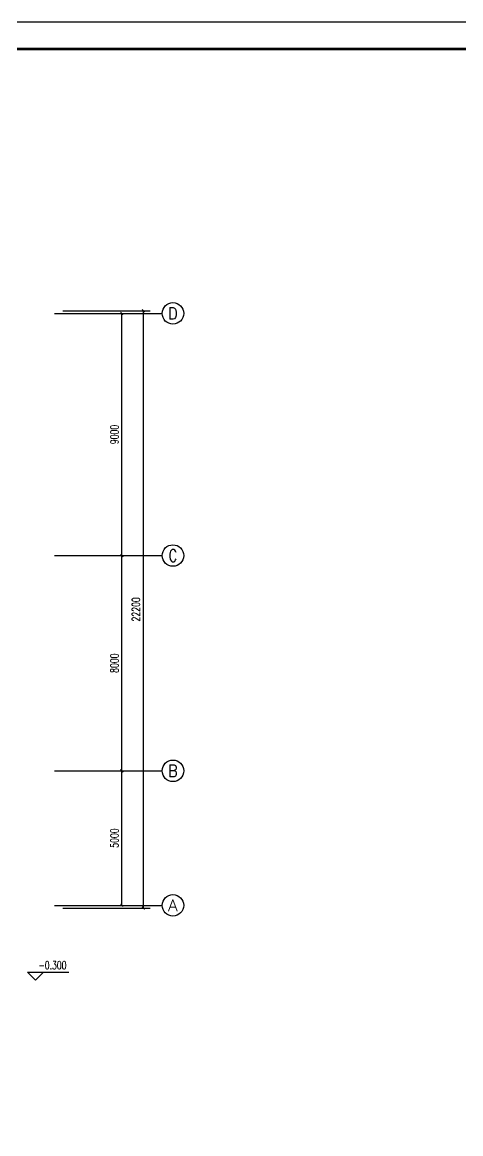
# Model space of a CAD drawing. Extents: x 5211311 to 5622788, y -441754 to -251897.
# Drawn here: x 5560967 to 5577281, y -406425 to -365114 of the extents above; entities that cross this region are included whole.
import ezdxf
from ezdxf.enums import TextEntityAlignment as Align

# ---------------------------------------------------------------- set-up
doc = ezdxf.new("R2010")
doc.units = 0
doc.header["$LTSCALE"] = 1000
doc.header["$MEASUREMENT"] = 0
doc.layers.get('0').update_dxf_attribs({"linetype": 'CONTINUOUS'})
doc.layers.get('Defpoints').update_dxf_attribs({"linetype": 'CONTINUOUS'})
for name, color, linetype in [('AXIS_TEXT', 7, 'CONTINUOUS'), ('PUB_TITLE', 4, 'CONTINUOUS'), ('建筑底图', 251, 'CONTINUOUS')]:
    doc.layers.add(name, color=color, linetype=linetype)
doc.styles.add('_TCH_AXIS', font='COMPLEX', dxfattribs={"bigfont": 'GBCBIG'})
doc.styles.add('_TCH_DIM', font='SIMPLEX', dxfattribs={"bigfont": 'GBCBIG'})
doc.styles.add('_TCH_DIM_T3', font='SIMPLEX', dxfattribs={"width": 0.705882, "bigfont": 'GBCBIG'})
doc.styles.add('COMPLEX', font='COMPLEX')
doc.dimstyles.new('_TCH_ARCH&&100', dxfattribs={"dimtxt": 297.5, "dimasz": 100, "dimexe": 250, "dimexo": 300, "dimgap": 126.25, "dimtad": 1, "dimdec": 0, "dimzin": 0, "dimdsep": 46, "dimtxsty": '_TCH_DIM_T3', "dimblk": 'ARCHTICK', "dimcen": 0.09, "dimclrt": 7, "dimazin": 2, "dimtfac": 1, "dimtdec": 0, "dimtix": 1, "dimtmove": 2, "dimatfit": 3, "dimfxl": 0, "dimtolj": 1, "dimtzin": 0, "dimarcsym": 0})

# ---------------------------------------------------------------- blocks, each defined once
blk = doc.blocks.new('_ArchTick')
at = {"color": 0, "linetype": 'ByBlock', "const_width": 0.4}
blk.add_lwpolyline([(-0.5, -0.5), (0.5, 0.5)], dxfattribs=at)
blk = doc.blocks.new('*D116')
at = {"layer": 'Defpoints', "color": 0, "transparency": 16777216}
for p in [(5562173, -392936), (5564673, -392936), (5562173, -397936)]:
    blk.add_point(p, dxfattribs=at)
at = {"layer": '建筑底图', "color": 0, "lineweight": -2, "transparency": 16777216}
for p, q in [((5562473, -392936), (5564923, -392936)), ((5564673, -397936), (5564673, -392936)), ((5562473, -397936), (5564923, -397936))]:
    blk.add_line(p, q, dxfattribs=at)
at = {"layer": '建筑底图', "color": 0, "lineweight": -2, "transparency": 16777216, "xscale": 100, "yscale": 100, "zscale": 100}
for p, rotation in [((5564673, -392936), 90), ((5564673, -397936), 270)]:
    blk.add_blockref('_ArchTick', p, dxfattribs=dict(at, rotation=rotation))
at = {"layer": '建筑底图', "color": 7, "transparency": 16777216, "insert": (5564398, -395436), "char_height": 297.5, "attachment_point": 5, "rotation": 90, "style": '_TCH_DIM_T3'}
blk.add_mtext('\\A1;5000', dxfattribs=at)
blk = doc.blocks.new('*D117')
at = {"layer": 'Defpoints', "color": 0, "transparency": 16777216}
for p in [(5562173, -384936), (5564673, -384936), (5562173, -392936)]:
    blk.add_point(p, dxfattribs=at)
at = {"layer": '建筑底图', "color": 0, "lineweight": -2, "transparency": 16777216}
for p, q in [((5562473, -384936), (5564923, -384936)), ((5564673, -392936), (5564673, -384936)), ((5562473, -392936), (5564923, -392936))]:
    blk.add_line(p, q, dxfattribs=at)
at = {"layer": '建筑底图', "color": 0, "lineweight": -2, "transparency": 16777216, "xscale": 100, "yscale": 100, "zscale": 100}
for p, rotation in [((5564673, -384936), 90), ((5564673, -392936), 270)]:
    blk.add_blockref('_ArchTick', p, dxfattribs=dict(at, rotation=rotation))
at = {"layer": '建筑底图', "color": 7, "transparency": 16777216, "insert": (5564398, -388936), "char_height": 297.5, "attachment_point": 5, "rotation": 90, "style": '_TCH_DIM_T3'}
blk.add_mtext('\\A1;8000', dxfattribs=at)
blk = doc.blocks.new('*D118')
at = {"layer": 'Defpoints', "color": 0, "transparency": 16777216}
for p in [(5562173, -375936), (5564673, -375936), (5562173, -384936)]:
    blk.add_point(p, dxfattribs=at)
at = {"layer": '建筑底图', "color": 0, "lineweight": -2, "transparency": 16777216}
for p, q in [((5562473, -375936), (5564923, -375936)), ((5564673, -384936), (5564673, -375936)), ((5562473, -384936), (5564923, -384936))]:
    blk.add_line(p, q, dxfattribs=at)
at = {"layer": '建筑底图', "color": 0, "lineweight": -2, "transparency": 16777216, "xscale": 100, "yscale": 100, "zscale": 100}
for p, rotation in [((5564673, -375936), 90), ((5564673, -384936), 270)]:
    blk.add_blockref('_ArchTick', p, dxfattribs=dict(at, rotation=rotation))
at = {"layer": '建筑底图', "color": 7, "transparency": 16777216, "insert": (5564398, -380436), "char_height": 297.5, "attachment_point": 5, "rotation": 90, "style": '_TCH_DIM_T3'}
blk.add_mtext('\\A1;9000', dxfattribs=at)
blk = doc.blocks.new('*D119')
at = {"layer": 'Defpoints', "color": 0, "transparency": 16777216}
for p in [(5562173, -375836), (5565473, -375836), (5562173, -398036)]:
    blk.add_point(p, dxfattribs=at)
at = {"layer": '建筑底图', "color": 0, "lineweight": -2, "transparency": 16777216}
for p, q in [((5562473, -375836), (5565723, -375836)), ((5565473, -398036), (5565473, -375836)), ((5562473, -398036), (5565723, -398036))]:
    blk.add_line(p, q, dxfattribs=at)
at = {"layer": '建筑底图', "color": 0, "lineweight": -2, "transparency": 16777216, "xscale": 100, "yscale": 100, "zscale": 100}
for p, rotation in [((5565473, -375836), 90), ((5565473, -398036), 270)]:
    blk.add_blockref('_ArchTick', p, dxfattribs=dict(at, rotation=rotation))
at = {"layer": '建筑底图', "color": 7, "transparency": 16777216, "insert": (5565198, -386936), "char_height": 297.5, "attachment_point": 5, "rotation": 90, "style": '_TCH_DIM_T3'}
blk.add_mtext('\\A1;22200', dxfattribs=at)
blk = doc.blocks.new('_AXISO')
blk.add_circle((0, 0), 0.5)
at = {"layer": 'AXIS_TEXT', "style": 'COMPLEX', "width": 1.041667}
blk.add_attdef('A', text='', height=0.56, dxfattribs=at).set_placement((-0.25, -0.28), (0.25, -0.28), align=Align.FIT)

msp = doc.modelspace()

# ---------------------------------------------------------------- linework, layer by layer
at = {"layer": 'PUB_TITLE', "color": 4}
msp.add_lwpolyline([(5513525.5, -424514), (5597625.5, -424514), (5597625.5, -365114), (5513525.5, -365114)], close=True, dxfattribs=at)
at = {"layer": 'PUB_TITLE', "color": 4, "const_width": 100}
msp.add_lwpolyline([(5516025.5, -423514), (5596625.5, -423514), (5596625.5, -366114), (5516025.5, -366114)], close=True, dxfattribs=at)
at = {"layer": '建筑底图'}
for p, q in [((5562173, -375935.6), (5566173, -375935.6)), ((5562173, -384935.6), (5566173, -384935.6)), ((5562173, -392935.6), (5566173, -392935.6)), ((5562173, -397935.6), (5566173, -397935.6)), ((5561461.2, -400715.3), (5561161.2, -400415.3)), ((5561161.2, -400415.3), (5562701.4, -400415.3)), ((5561461.2, -400715.3), (5561761.2, -400415.3))]:
    msp.add_line(p, q, dxfattribs=at)

# ---------------------------------------------------------------- block references
ref = msp.add_blockref('_AXISO', (5566573, -375935.6), dxfattribs=dict(at, xscale=800, yscale=800, zscale=800))
ref.add_attrib('A', 'D', dxfattribs={"layer": 'AXIS_TEXT', "color": 0, "height": 435.3, "style": '_TCH_AXIS'}).set_placement((5566396.9, -376153.2), (5566749.2, -376153.2), align=Align.FIT)
ref = msp.add_blockref('_AXISO', (5566573, -384935.6), dxfattribs=dict(at, xscale=800, yscale=800, zscale=800))
ref.add_attrib('A', 'C', dxfattribs={"layer": 'AXIS_TEXT', "color": 0, "height": 455.7, "style": '_TCH_AXIS'}).set_placement((5566410.3, -385163.5), (5566735.8, -385163.5), align=Align.FIT)
ref = msp.add_blockref('_AXISO', (5566573, -392935.6), dxfattribs=dict(at, xscale=800, yscale=800, zscale=800))
ref.add_attrib('A', 'B', dxfattribs={"layer": 'AXIS_TEXT', "color": 0, "height": 435.3, "style": '_TCH_AXIS'}).set_placement((5566396.9, -393153.2), (5566749.2, -393153.2), align=Align.FIT)
ref = msp.add_blockref('_AXISO', (5566573, -397935.6), dxfattribs=dict(at, xscale=800, yscale=800, zscale=800))
ref.add_attrib('A', 'A', dxfattribs={"layer": 'AXIS_TEXT', "color": 0, "height": 425.2, "style": '_TCH_AXIS'}).set_placement((5566390.8, -398148.2), (5566755.3, -398148.2), align=Align.FIT)

# ---------------------------------------------------------------- texts
at = {"layer": '建筑底图', "style": '_TCH_DIM', "width": 0.705882}
msp.add_text('-0.300', height=297.5, dxfattribs=at).set_placement((5561571.4, -400310.3))

# ---------------------------------------------------------------- dimensions: what is measured, and where the dimension line sits
at = {"layer": '建筑底图'}
for p1, p2, distance, picture, middle in [((5562173, -398035.6), (5562173, -375835.6), -3300, '*D119', (5565198, -386935.6)), ((5562173, -384935.6), (5562173, -375935.6), -2500, '*D118', (5564398, -380435.6)), ((5562173, -392935.6), (5562173, -384935.6), -2500, '*D117', (5564398, -388935.6)), ((5562173, -397935.6), (5562173, -392935.6), -2500, '*D116', (5564398, -395435.6))]:
    dim = msp.add_aligned_dim(p1=p1, p2=p2, distance=distance, dimstyle='_TCH_ARCH&&100', dxfattribs=at)
    dim.commit()
    dim.dimension.update_dxf_attribs({"geometry": picture, "text_midpoint": middle})

doc.saveas('drawing.dxf')
